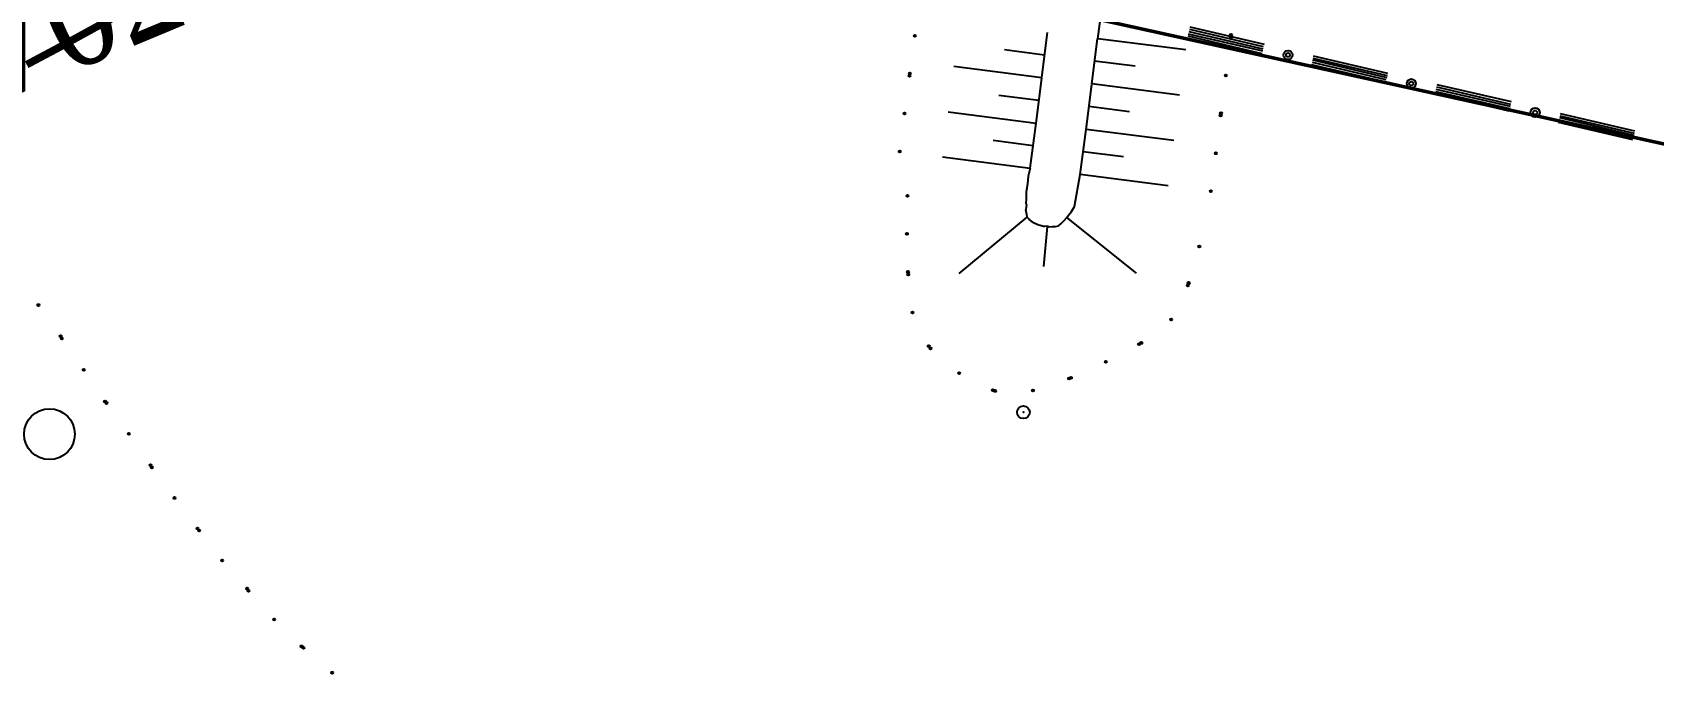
# Model space of a CAD drawing. Header units: millimetres. Extents: x 1353783 to 6492029790, y -7276956 to -512500.
# Drawn here: x 9965244 to 9971635, y -2858056 to -2855474 of the extents above; entities that cross this region are included whole.
import ezdxf

# ---------------------------------------------------------------- set-up
doc = ezdxf.new("R2010")
doc.units = ezdxf.units.MM
doc.linetypes.add('CONTI', pattern=[0])
doc.layers.get('0').update_dxf_attribs({"lineweight": 5})
doc.layers.get('Defpoints').update_dxf_attribs({"color": 255})
for name, color, linetype in [('GOR_BUNKNOWN', 212, 'CONTI'), ('PI_DTUNKNOWN', 250, 'CONTI'), ('SIT_LГРАНИЦЫ', 10, 'CONTI'), ('SIT_LРЕЛЬЕФ', 7, 'CONTI'), ('ZAPSKРАСТЕНИ', 94, 'CONTI'), ('РЕЛЬЕФ', 7, 'CONTI')]:
    doc.layers.add(name, color=color, linetype=linetype)
doc.layers.add('ГР.УЧ', color=12, linetype='ограждение1', lineweight=40)
doc.styles.add('tandem1', font='', dxfattribs={"width": 0.9})
doc.styles.get('tandem1').set_extended_font_data('Times New Roman')
doc.linetypes.add('ограждение1', pattern='A,6.35,-2.54,[133,ltypeshp.shx,S=2.54,R=0,X=-2.54,Y=0],-2.54,25.4', length=36.83)

# ---------------------------------------------------------------- blocks, each defined once
blk = doc.blocks.new('BL_2004')
at = {"color": 0}
blk.add_circle((0, 0), 1, dxfattribs=at)
blk = doc.blocks.new('оо')
at = {"layer": 'GOR_BUNKNOWN', "color": 9, "true_color": 0xc7c8ca, "const_width": 0.15}
blk.add_lwpolyline([(222741.343, -3431812.316), (222739.403, -3431812.882), (222738.813, -3431813.012), (222738.143, -3431813.152), (222737.393, -3431813.312), (222736.573, -3431813.492), (222735.683, -3431813.682), (222734.743, -3431813.872), (222733.743, -3431814.082), (222732.683, -3431814.292), (222731.593, -3431814.512), (222730.453, -3431814.742), (222729.293, -3431814.962), (222728.123, -3431815.182), (222726.963, -3431815.402), (222725.813, -3431815.622), (222724.703, -3431815.822), (222723.643, -3431816.022), (222722.643, -3431816.202), (222721.733, -3431816.372), (222720.913, -3431816.532), (222720.193, -3431816.662)], dxfattribs=at)
at = {"layer": 'PI_DTUNKNOWN', "color": 9, "true_color": 0xc7c8ca}
blk.add_circle((222736.803, -3431829.192), 0.125, dxfattribs=at)
blk.add_point((222736.803, -3431829.192), dxfattribs=at)
at = {"layer": 'SIT_LГРАНИЦЫ', "color": 9, "true_color": 0xc7c8ca}
for p, q in [((222743.493, -3431823.822), (222742.203, -3431823.052)), ((222743.513, -3431823.782), (222742.233, -3431823.012)), ((222743.543, -3431823.742), (222742.253, -3431822.972)), ((222743.443, -3431823.902), (222742.163, -3431823.132)), ((222743.473, -3431823.862), (222742.183, -3431823.092)), ((222745.643, -3431825.112), (222744.353, -3431824.332)), ((222745.663, -3431825.072), (222744.373, -3431824.302)), ((222745.683, -3431825.032), (222744.393, -3431824.262)), ((222745.593, -3431825.182), (222744.303, -3431824.412)), ((222745.613, -3431825.142), (222744.333, -3431824.372)), ((222747.803, -3431826.352), (222746.523, -3431825.582)), ((222747.833, -3431826.312), (222746.543, -3431825.542)), ((222747.733, -3431826.472), (222746.453, -3431825.702)), ((222747.763, -3431826.432), (222746.473, -3431825.662)), ((222747.783, -3431826.392), (222746.493, -3431825.622)), ((222749.953, -3431827.642), (222748.663, -3431826.872)), ((222749.973, -3431827.602), (222748.683, -3431826.832)), ((222749.883, -3431827.752), (222748.593, -3431826.982)), ((222749.903, -3431827.712), (222748.623, -3431826.942)), ((222749.933, -3431827.682), (222748.643, -3431826.902))]:
    blk.add_line(p, q, dxfattribs=at)
for centre, radius in [((222743.923, -3431824.082), 0.09), ((222743.923, -3431824.082), 0.04), ((222746.063, -3431825.362), 0.09), ((222746.063, -3431825.362), 0.04), ((222748.213, -3431826.652), 0.09), ((222748.213, -3431826.652), 0.04)]:
    blk.add_circle(centre, radius, dxfattribs=at)
at = {"layer": 'SIT_LРЕЛЬЕФ', "color": 9, "true_color": 0xc7c8ca}
for p, q in [((222740.453, -3431822.632), (222740.833, -3431821.822)), ((222737.583, -3431822.282), (222739.163, -3431823.022)), ((222738.633, -3431822.272), (222739.353, -3431822.612)), ((222739.163, -3431823.022), (222739.543, -3431822.212)), ((222740.063, -3431823.442), (222740.443, -3431822.632)), ((222742.033, -3431823.372), (222740.453, -3431822.632)), ((222738.783, -3431823.842), (222739.163, -3431823.032)), ((222740.983, -3431823.372), (222740.253, -3431823.032)), ((222737.203, -3431823.102), (222738.783, -3431823.842)), ((222738.253, -3431823.092), (222738.973, -3431823.432)), ((222739.683, -3431824.262), (222740.063, -3431823.452)), ((222741.643, -3431824.182), (222740.063, -3431823.442)), ((222736.823, -3431823.912), (222738.403, -3431824.652)), ((222737.873, -3431823.902), (222738.593, -3431824.242)), ((222738.403, -3431824.652), (222738.783, -3431823.842)), ((222740.603, -3431824.192), (222739.873, -3431823.852)), ((222739.303, -3431825.072), (222739.683, -3431824.262)), ((222741.263, -3431825.002), (222739.683, -3431824.262)), ((222738.403, -3431824.652), (222738.343, -3431824.742)), ((222738.233, -3431824.972), (222738.183, -3431825.072)), ((222738.283, -3431824.872), (222738.233, -3431824.972)), ((222738.313, -3431824.792), (222738.283, -3431824.872)), ((222738.343, -3431824.742), (222738.313, -3431824.792)), ((222740.223, -3431825.002), (222739.493, -3431824.662)), ((222738.143, -3431825.192), (222738.103, -3431825.302)), ((222738.183, -3431825.072), (222738.143, -3431825.192)), ((222739.003, -3431825.642), (222739.303, -3431825.072)), ((222740.883, -3431825.812), (222739.303, -3431825.072)), ((222736.433, -3431826.202), (222738.053, -3431825.552)), ((222738.053, -3431825.492), (222738.043, -3431825.552)), ((222738.063, -3431825.402), (222738.053, -3431825.492)), ((222738.053, -3431825.552), (222738.073, -3431825.602)), ((222738.063, -3431825.602), (222738.103, -3431825.652)), ((222738.113, -3431825.302), (222738.073, -3431825.402)), ((222738.063, -3431826.582), (222738.373, -3431825.852)), ((222738.103, -3431825.652), (222738.143, -3431825.702)), ((222738.143, -3431825.702), (222738.203, -3431825.752)), ((222738.203, -3431825.752), (222738.263, -3431825.792)), ((222738.263, -3431825.792), (222738.323, -3431825.832)), ((222738.323, -3431825.822), (222738.393, -3431825.852)), ((222738.393, -3431825.862), (222738.463, -3431825.882)), ((222738.463, -3431825.882), (222738.523, -3431825.902)), ((222738.523, -3431825.902), (222738.583, -3431825.902)), ((222738.583, -3431825.902), (222738.643, -3431825.882)), ((222738.643, -3431825.882), (222738.723, -3431825.842)), ((222738.723, -3431825.842), (222738.793, -3431825.802)), ((222738.793, -3431825.802), (222738.813, -3431825.782)), ((222739.763, -3431827.262), (222738.793, -3431825.802)), ((222738.813, -3431825.782), (222738.913, -3431825.712)), ((222738.913, -3431825.712), (222739.003, -3431825.642))]:
    blk.add_line(p, q, dxfattribs=at)
for centre in [(222718.963, -3431821.242), (222737.033, -3431821.472), (222719.193, -3431821.962), (222719.203, -3431822.012), (222736.693, -3431822.192), (222736.713, -3431822.152), (222719.423, -3431822.732), (222736.373, -3431822.872), (222742.973, -3431823.362), (222719.633, -3431823.452), (222719.653, -3431823.492), (222736.053, -3431823.552), (222742.953, -3431823.412), (222719.883, -3431824.202), (222742.633, -3431824.092), (222735.933, -3431824.432), (222720.103, -3431824.922), (222720.113, -3431824.972), (222742.293, -3431824.812), (222742.313, -3431824.772), (222735.693, -3431825.142), (222741.973, -3431825.492), (222720.353, -3431825.682), (222735.473, -3431825.912), (222735.483, -3431825.862), (222741.653, -3431826.172), (222720.603, -3431826.392), (222720.623, -3431826.442), (222735.323, -3431826.652), (222720.873, -3431827.142), (222741.103, -3431827.142), (222735.423, -3431827.382), (222735.443, -3431827.432), (222721.173, -3431827.822), (222740.653, -3431827.802), (222740.683, -3431827.762), (222721.183, -3431827.872), (222735.833, -3431828.072), (222740.133, -3431828.342), (222721.493, -3431828.562), (222736.363, -3431828.592), (222736.403, -3431828.622), (222738.653, -3431828.742), (222739.383, -3431828.612), (222739.433, -3431828.602), (222737.113, -3431828.842), (222737.863, -3431828.832), (222737.903, -3431828.832), (222721.843, -3431829.232), (222721.873, -3431829.272), (222722.263, -3431829.912)]:
    blk.add_circle(centre, 0.02, dxfattribs=at)
at = {"layer": 'ZAPSKРАСТЕНИ', "color": 9, "true_color": 0xc7c8ca, "xscale": 0.5000000000000001, "yscale": 0.5000000000000001, "zscale": 0.5000000000000001}
blk.add_blockref('BL_2004', (222718.393, -3431823.732), dxfattribs=at)

msp = doc.modelspace()

# ---------------------------------------------------------------- linework, layer by layer
at = {"layer": 'ГР.УЧ', "lineweight": 50, "ltscale": 50}
msp.add_lwpolyline([(9989974.7, -2788087), (9980999.9, -2784252.7), (9971209.8, -2783594.9), (9961622.1, -2784090.5), (9956026.4, -2789101.7), (9952562.4, -2798133.6), (9952562.4, -2851699.5), (9972185.4, -2856026.2), (9982830, -2857774.9), (9996494.1, -2858056.4)], dxfattribs=at)

# ---------------------------------------------------------------- block references
at = {"layer": 'РЕЛЬЕФ', "color": 240, "lineweight": 30, "true_color": 0xed1f24, "xscale": 200.0000000000001, "yscale": 200.0000000000001, "zscale": 200.0000000000001, "rotation": 17.80578495452471}
msp.add_blockref('оо', (-242329121, 637008728.1), dxfattribs=at)

# ---------------------------------------------------------------- texts
at = {"layer": 'Defpoints', "color": 252, "true_color": 0x939598, "insert": (9965735.5, -2855279.6, 0.8), "char_height": 396, "width": 748.003, "attachment_point": 5, "rotation": 22.65333, "style": 'tandem1'}
msp.add_mtext('702.00', dxfattribs=at)

doc.saveas('drawing.dxf')
